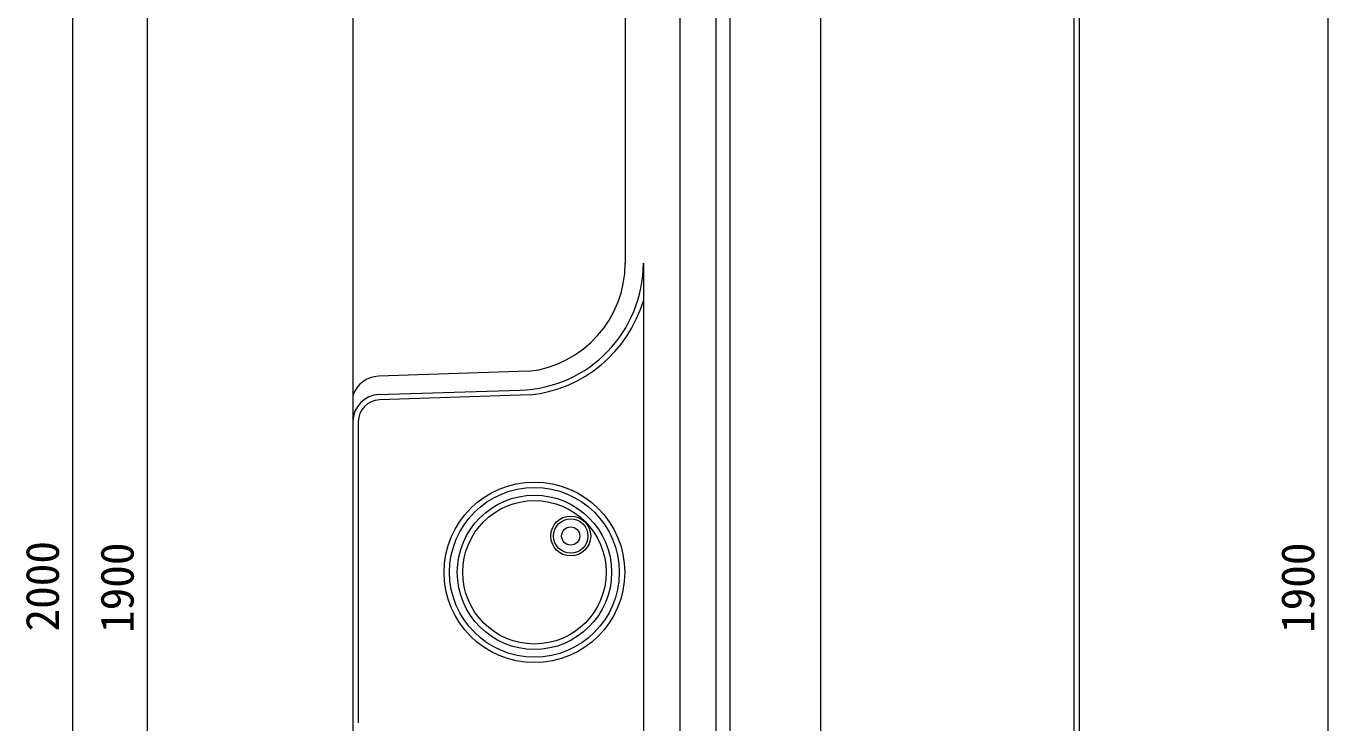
# Model space of a CAD drawing. Units: millimetres on the paper. Extents: x 0 to 841, y 0 to 594.
# Drawn here: x 671.2 to 742.9, y 324.3 to 362.7 of the extents above; entities that cross this region are included whole.
import ezdxf
from ezdxf.enums import TextEntityAlignment as Align

# ---------------------------------------------------------------- set-up
doc = ezdxf.new("R2010")
doc.units = ezdxf.units.MM
for name, color, linetype, lineweight in [('D-STR-DIM（寸法）', 7, 'Continuous', 18), ('D-STR-STR1（構造物）', 7, 'Continuous', 18), ('D-STR（構造物外形線）', 1, 'Continuous', 18)]:
    doc.layers.add(name, color=color, linetype=linetype, lineweight=lineweight)
doc.styles.add('ＭＳ ゴシック', font='')
doc.styles.get('ＭＳ ゴシック').set_extended_font_data('MS Gothic')

msp = doc.modelspace()

# ---------------------------------------------------------------- linework, layer by layer
at = {"layer": 'D-STR-DIM（寸法）'}
for p, q in [((673.771, 381.589), (673.771, 283.589)), ((677.886, 379.089), (677.886, 286.089)), ((742.92, 379.089), (742.92, 286.089))]:
    msp.add_line(p, q, dxfattribs=at)
at = {"layer": 'D-STR-STR1（構造物）'}
for centre, radius in [((699.211, 332.589), 4.975), ((699.211, 332.589), 4.675), ((699.211, 332.589), 4.25), ((699.211, 332.589), 3.95), ((701.211, 334.589), 1.1), ((701.211, 334.589), 0.95), ((701.211, 334.589), 0.5)]:
    msp.add_circle(centre, radius, dxfattribs=at)
at = {"layer": 'D-STR（構造物外形線）'}
for p, q in [((707.211, 382.589), (707.211, 282.589)), ((704.211, 381.26), (704.211, 349.623)), ((709.211, 381.339), (709.211, 283.839)), ((689.211, 380.089), (689.211, 285.089)), ((729.211, 380.089), (729.211, 285.089)), ((709.992, 291.839), (709.992, 373.338)), ((714.961, 370.576), (714.961, 294.601)), ((728.925, 370.326), (728.925, 294.851))]:
    msp.add_line(p, q, dxfattribs=at)
at = {"layer": 'D-STR（構造物外形線）', "color": 7}
for p, q in [((705.211, 349.623), (705.211, 315.554)), ((698.89, 343.662), (690.628, 343.386)), ((690.569, 342.381), (698.429, 342.627)), ((698.982, 342.364), (690.671, 342.087)), ((689.511, 340.888), (689.511, 324.292))]:
    msp.add_line(p, q, dxfattribs=at)
for centre, radius, start, end in [((698.211, 349.623), 7, 271.78991, 0), ((698.211, 349.623), 6, 276.49523, 0), ((698.211, 349.623), 7.3, 276.06668, 343.51703), ((690.679, 341.835), 1.552, 91.90915, 161.06297), ((690.711, 340.888), 1.5, 91.90915, 180), ((690.711, 340.888), 1.2, 91.90915, 180)]:
    msp.add_arc(centre, radius, start, end, dxfattribs=at)

# ---------------------------------------------------------------- texts
at = {"layer": 'D-STR-DIM（寸法）', "style": 'ＭＳ ゴシック'}
for s, p in [('2000', (673.571, 329.327)), ('1900', (677.686, 329.245)), ('1900', (742.72, 329.245))]:
    msp.add_text(s, height=1.833, rotation=90, dxfattribs=at).set_placement(p, align=Align.BOTTOM_LEFT)

doc.saveas('drawing.dxf')
